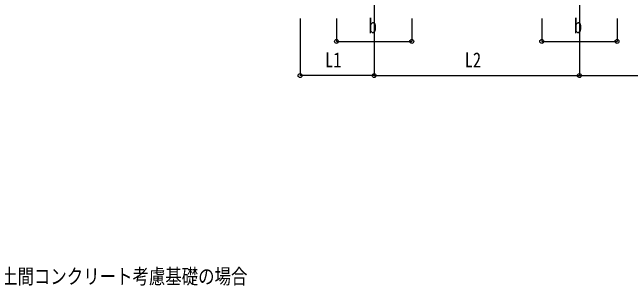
# Model space of a CAD drawing. Units: millimetres, scale not verified. Extents: x -16820 to 16820, y -11880 to 11880.
# Drawn here: x -7954 to -2532, y -5623 to -3225 of the extents above; entities that cross this region are included whole.
import ezdxf
from ezdxf.enums import TextEntityAlignment as Align

# ---------------------------------------------------------------- set-up
doc = ezdxf.new("R2010")
doc.units = ezdxf.units.MM
doc.header["$LTSCALE"] = 50
for name, color, linetype in [('0-2_USER1', 3, 'Continuous'), ('0-3_YKK_12', 2, 'Continuous'), ('0-6_YKK_D', 6, 'Continuous')]:
    doc.layers.add(name, color=color, linetype=linetype)
doc.styles.add('ＭＳ ゴシック', font='')
doc.styles.get('ＭＳ ゴシック').set_extended_font_data('MS Gothic')

msp = doc.modelspace()

# ---------------------------------------------------------------- linework, layer by layer
at = {"layer": '0-3_YKK_12'}
for p, q in [((-4780.94, -2930), (-4780.94, -3430)), ((-2980.94, -2930), (-2980.94, -3430))]:
    msp.add_line(p, q, dxfattribs=at)
at = {"layer": '0-6_YKK_D'}
for p, q in [((-5430.74, -3280), (-5430.74, -3781)), ((-5110.94, -3280), (-5110.94, -3481)), ((-4780.94, -3280), (-4780.94, -3781)), ((-4780.94, -3280), (-4780.94, -3781)), ((-4450.94, -3280), (-4450.94, -3481)), ((-3310.94, -3280), (-3310.94, -3481)), ((-2980.94, -3280), (-2980.94, -3781)), ((-2980.94, -3280), (-2980.94, -3781)), ((-2650.94, -3280), (-2650.94, -3481)), ((-5110.94, -3480), (-4450.94, -3480)), ((-3310.94, -3480), (-2650.94, -3480)), ((-4780.94, -3780), (-5430.74, -3780)), ((-4780.94, -3780), (-2980.94, -3780)), ((-2980.94, -3780), (-1180.94, -3780))]:
    msp.add_line(p, q, dxfattribs=at)
for centre in [(-5110.94, -3480), (-4450.94, -3480), (-3310.94, -3480), (-2650.94, -3480), (-5430.74, -3780), (-4780.94, -3780), (-4780.94, -3780), (-2980.94, -3780), (-2980.94, -3780)]:
    msp.add_circle(centre, 17, dxfattribs=at)

# ---------------------------------------------------------------- texts
at = {"layer": '0-2_USER1', "style": 'ＭＳ ゴシック', "width": 0.8}
msp.add_text('●土間コンクリート考慮基礎の場合', height=132, dxfattribs=at).set_placement((-8196.81, -5647.43), align=Align.BOTTOM_LEFT)
at = {"layer": '0-6_YKK_D', "style": 'ＭＳ ゴシック', "width": 0.8}
for s, p in [('b', (-4828.94, -3448)), ('b', (-3028.94, -3448)), ('L1', (-5211.44, -3748)), ('L2', (-3986.54, -3748))]:
    msp.add_text(s, height=132, dxfattribs=at).set_placement(p, align=Align.BOTTOM_LEFT)

doc.saveas('drawing.dxf')
